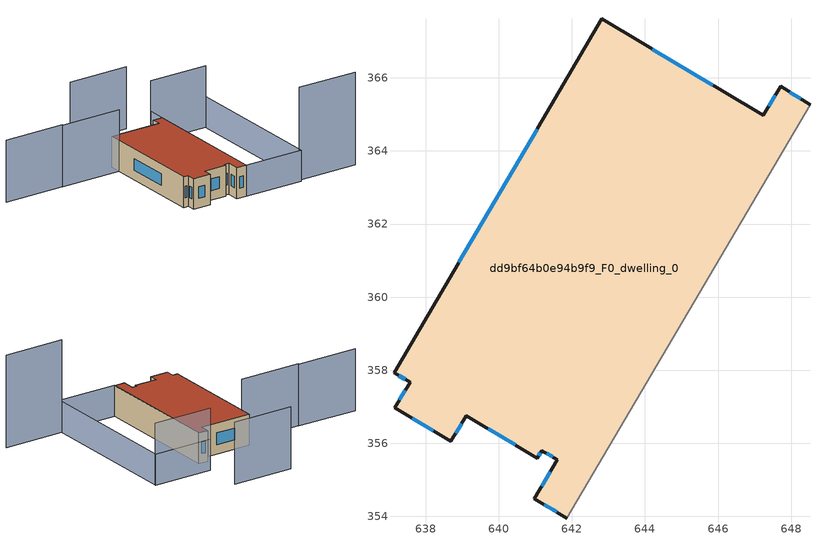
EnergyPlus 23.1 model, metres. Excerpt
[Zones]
dd9bf64b0e94b9f9_F0_dwelling_0
 floor ground (EU_floor_Construction): 647.71,365.77 648.52,365.27 641.86,353.96 640.97,354.49 641.61,355.55 641.18,355.8 641.06,355.59 639.11,356.75 638.69,356.05 637.15,356.97 637.57,357.67 637.13,357.94 642.82,367.61 647.24,364.97 z0
 wall outside (EU_wall_Construction): 648.52,365.27 647.71,365.77 647.24,364.97 642.82,367.61 637.13,357.94 637.57,357.67 637.15,356.97 638.69,356.05 639.11,356.75 641.06,355.59 641.18,355.8 641.61,355.55 640.97,354.49 641.86,353.96 z0:3
 wall adiabatic (EU_wall_Construction): 641.86,353.96 648.52,365.27 z0:3
 window (EU_Window_Construction): 638.82,356.27 638.98,356.54 / 637.63,356.69 638.21,356.34 / 637.44,357.46 637.28,357.19 / 637.27,357.86 637.44,357.76 / 641.05,364.6 638.91,360.95 / 645.86,365.8 644.2,366.79 / 647.56,365.52 647.38,365.22 / 648.27,365.42 647.96,365.61 / 641.25,354.32 641.59,354.12 / 641.41,355.22 641.17,354.82 / 641.31,355.72 641.47,355.63 / 641.09,355.66 641.14,355.74 / 639.72,356.39 640.45,355.96 z0.93:2.07
 roof outside (EU_roof_Construction): 641.86,353.96 648.52,365.27 647.71,365.77 647.24,364.97 642.82,367.61 637.13,357.94 637.57,357.67 637.15,356.97 638.69,356.05 639.11,356.75 641.06,355.59 641.18,355.8 641.61,355.55 640.97,354.49 z3
shading: 654.55,363.78 646.98,350.91 / 646.98,350.91 641.85,353.93 / 641.85,353.93 649.41,366.8 / 649.41,366.8 654.55,363.78 z0:3; 652.37,348.09 647.14,351.17 z0:9; 654.54,363.76 649.41,366.78 / 651.36,370.1 646.1,373.19 / 642.23,366.61 636.94,369.72 / 636.99,369.8 631.72,372.89 z0:6
[Building]
EU S2 Campaign: North Axis=0; Terrain=City; Solar Distribution=FullExterior
[Site:Location]
Montreal-Trudeau.Intl.AP: Latitude=45.4667; Longitude=-73.75; Time Zone=-5; Elevation=36
[SizingPeriod:WeatherFileDays]
AnnualSizingPeriod: Begin Month=1; Begin Day of Month=1; End Month=12; End Day of Month=31; Day of Week for Start Day=Monday; Use Weather File Daylight Saving Period=No; Use Weather File Rain and Snow Indicators=No
[MATERIAL]
EU_InternalMass_Material: Roughness=MediumRough; Thickness=0.1; Conductivity=1; Density=1800; Specific Heat=900; Thermal Absorptance=0.9; Solar Absorptance=0.7; Visible Absorptance=0.7
[MATERIAL:NOMASS] Roughness=MediumRough; Thermal Absorptance=0.9; Solar Absorptance=0.7; Visible Absorptance=0.7
Name | Thermal Resistance
EU_wall_NoMass; EU_floor_NoMass | 1.51479
EU_roof_NoMass | 2.84114
[WINDOWMATERIAL:SIMPLEGLAZINGSYSTEM]
EU_Window_SimpleGlazing: UFactor=3.53504; Solar Heat Gain Coefficient=0.8; Visible Transmittance=0.8
[CONSTRUCTION]
EU_wall_Construction: EU_wall_NoMass
EU_roof_Construction: EU_roof_NoMass
EU_floor_Construction: EU_floor_NoMass
EU_Window_Construction: EU_Window_SimpleGlazing
EU_InternalMass_Construction: EU_InternalMass_Material
[ZONE]
dd9bf64b0e94b9f9_F0_dwelling_0: Type=1; Multiplier=1; Ceiling Height=autocalculate; Volume=214.973; Floor Area=autocalculate; Part of Total Floor Area=Yes
[INTERNALMASS]
dd9bf64b0e94b9f9_F0_dwelling_0_EU_InternalMass: Construction=EU_InternalMass_Construction; Zone or ZoneList=dd9bf64b0e94b9f9_F0_dwelling_0; Surface Area=71.6574
[OTHEREQUIPMENT]
EU_Step8_InternalGain_dd9bf64b0e94b9f9_F0_dwelling_0_f000: Fuel Type=Electricity; Zone or ZoneList or Space or SpaceList=dd9bf64b0e94b9f9_F0_dwelling_0; Schedule=EU_Step8_GainSchedule_dd9bf64b0e94b9f9_F0_dwelling_0_f000; Design Level Calculation Method=Watts/Area; Power per Zone Floor Area=1; Fraction Latent=0; Fraction Radiant=0; Fraction Lost=0; Carbon Dioxide Generation Rate=0; EndUse Subcategory=EU_Step8_InternalGains
[ZONEVENTILATION:DESIGNFLOWRATE]
EU_ConstantAir_dd9bf64b0e94b9f9_F0_dwelling_0: Zone or ZoneList or Space or SpaceList=dd9bf64b0e94b9f9_F0_dwelling_0; Schedule=EU_AlwaysOn; Design Flow Rate Calculation Method=AirChanges/Hour; Air Changes per Hour=0.775154; Ventilation Type=Natural; Fan Pressure Rise=0; Fan Total Efficiency=1; Constant Term Coefficient=1; Temperature Term Coefficient=0; Velocity Term Coefficient=0; Velocity Squared Term Coefficient=0; Minimum Indoor Temperature=-100; Maximum Indoor Temperature=100; Delta Temperature=-100; Minimum Outdoor Temperature=-100; Maximum Outdoor Temperature=100; Maximum Wind Speed=40
[HVACTEMPLATE:THERMOSTAT]
EU_HeatOnly_dd9bf64b0e94b9f9_F0_dwelling_0: Constant Heating Setpoint=20; Constant Cooling Setpoint=50
[HVACTEMPLATE:ZONE:IDEALLOADSAIRSYSTEM]
dd9bf64b0e94b9f9_F0_dwelling_0: Template Thermostat=EU_HeatOnly_dd9bf64b0e94b9f9_F0_dwelling_0; System Availability Schedule=EU_AlwaysOn; Maximum Heating Supply Air Temperature=50; Minimum Cooling Supply Air Temperature=13; Maximum Heating Supply Air Humidity Ratio=0.0156; Minimum Cooling Supply Air Humidity Ratio=0.0077; Heating Limit=NoLimit; Cooling Limit=NoLimit; Heating Availability Schedule=EU_AlwaysOn; Cooling Availability Schedule=EU_CoolingOff; Dehumidification Control Type=ConstantSensibleHeatRatio; Cooling Sensible Heat Ratio=0.7; Dehumidification Setpoint=60; Humidification Control Type=None; Humidification Setpoint=30; Outdoor Air Method=None; Outdoor Air Flow Rate per Person=0.00944; Outdoor Air Flow Rate per Zone Floor Area=0; Outdoor Air Flow Rate per Zone=0; Demand Controlled Ventilation Type=None; Outdoor Air Economizer Type=NoEconomizer; Heat Recovery Type=None; Sensible Heat Recovery Effectiveness=0.7; Latent Heat Recovery Effectiveness=0.65
[SIZING:ZONE]
dd9bf64b0e94b9f9_F0_dwelling_0: Zone Cooling Design Supply Air Temperature Input Method=SupplyAirTemperature; Zone Cooling Design Supply Air Temperature=13; Zone Heating Design Supply Air Temperature Input Method=SupplyAirTemperature; Zone Heating Design Supply Air Temperature=50; Zone Cooling Design Supply Air Humidity Ratio=0.008; Zone Heating Design Supply Air Humidity Ratio=0.008; Cooling Design Air Flow Method=DesignDay; Cooling Design Air Flow Rate=0; Cooling Minimum Air Flow per Zone Floor Area=0.000762; Cooling Minimum Air Flow=0; Cooling Minimum Air Flow Fraction=0.2; Heating Design Air Flow Method=DesignDay; Heating Design Air Flow Rate=0; Heating Maximum Air Flow per Zone Floor Area=0.002032; Heating Maximum Air Flow=0.141576; Heating Maximum Air Flow Fraction=0.3; Account for Dedicated Outdoor Air System=No; Dedicated Outdoor Air System Control Strategy=NeutralSupplyAir; Dedicated Outdoor Air Low Setpoint Temperature for Design=autosize; Dedicated Outdoor Air High Setpoint Temperature for Design=autosize; Zone Load Sizing Method=Sensible Load Only No Latent Load; Zone Latent Cooling Design Supply Air Humidity Ratio Input Method=HumidityRatioDifference; Zone Cooling Design Supply Air Humidity Ratio Difference=0.005; Zone Latent Heating Design Supply Air Humidity Ratio Input Method=HumidityRatioDifference; Zone Humidification Design Supply Air Humidity Ratio Difference=0.005
[SCHEDULE:CONSTANT]
Name | Hourly Value
EU_AlwaysOn | 1
EU_CoolingOff | 0
[SCHEDULE:FILE]
EU_Step8_GainSchedule_dd9bf64b0e94b9f9_F0_dwelling_0_f000: File=../../schedules/dd9bf64b0e94b9f9/dd9bf64b0e94b9f9_F0_dwelling_0_f000_gain.csv; Column Number=1; Rows to Skip at Top=0; Number of Hours of Data=8760; Column Separator=Comma; Interpolate to Timestep=No; Minutes per Item=60; Adjust Schedule for Daylight Savings=Yes
